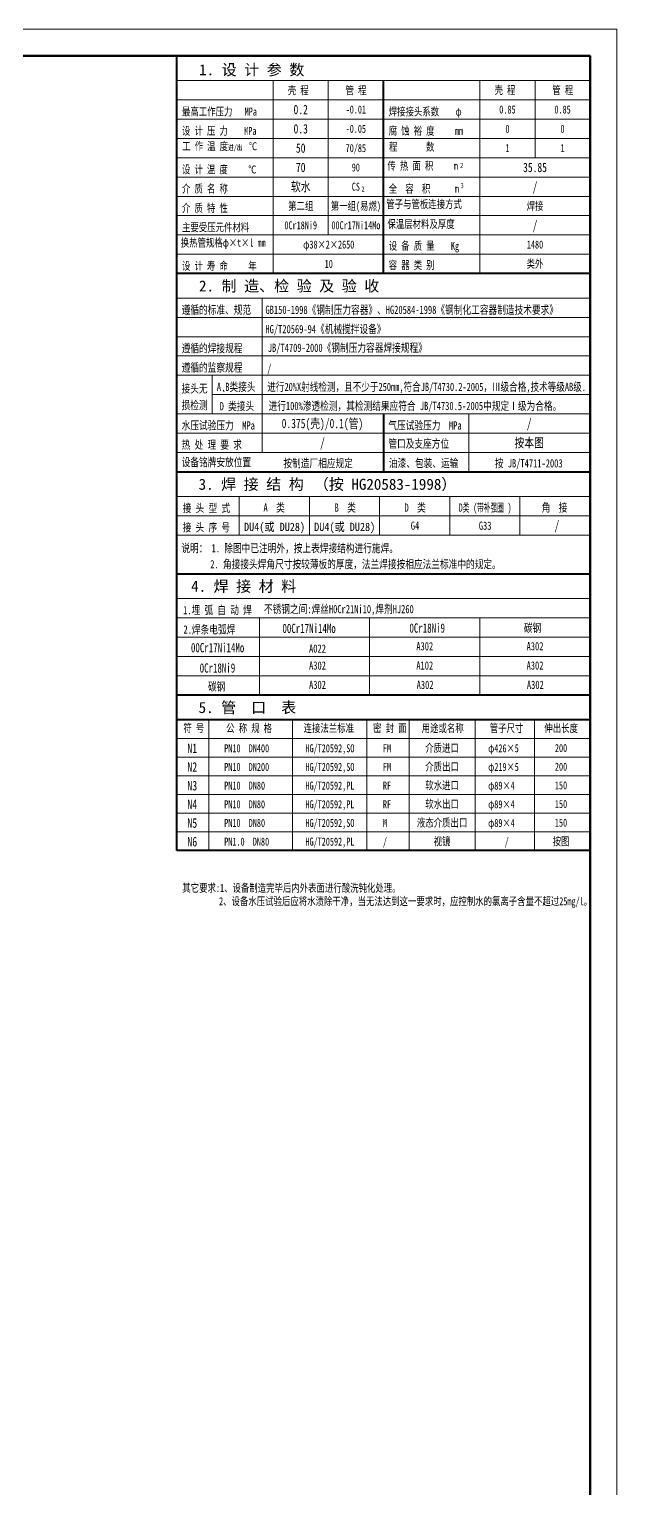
# Model space of a CAD drawing. Extents: x -4480 to 3578, y -4249 to 2479.
# Drawn here: x -1490 to 272, y -1899 to 2479 of the extents above; entities that cross this region are included whole.
import ezdxf
from ezdxf.enums import TextEntityAlignment as Align

# ---------------------------------------------------------------- set-up
doc = ezdxf.new("R2010")
doc.units = 0
doc.header["$LTSCALE"] = 10
for name, color, linetype, lineweight in [('A 粗实线', 1, 'CONTINUOUS', 40), ('B 细实线', 7, 'CONTINUOUS', 18), ('C 文 字', 2, 'CONTINUOUS', 20), ('J 标注尺寸', 2, 'CONTINUOUS', 18)]:
    doc.layers.add(name, color=color, linetype=linetype, lineweight=lineweight)
doc.styles.add('HZTXT', font='SIMFANG.TTF', dxfattribs={"width": 0.75})
doc.styles.add('标题中文', font='SIMFANG.TTF', dxfattribs={"width": 0.7})

msp = doc.modelspace()

# ---------------------------------------------------------------- linework, layer by layer
at = {"layer": 'A 粗实线'}
for p, q in [((-1047.8, 15.4), (-1047.8, 2398.9)), ((-427.8, 1746.1), (-427.8, 2324.5)), ((192.2, 1746.1), (-1047.8, 1746.1)), ((-427.8, 1325), (-427.8, 1151.4)), ((-1047.8, 1151.4), (192.2, 1151.4)), ((-1047.8, 845.5), (192.2, 845.5)), ((-1047.8, 481.8), (192.2, 481.8)), ((192.2, 407.4), (-1047.8, 407.4)), ((192.2, 15.4), (-1047.8, 15.4))]:
    msp.add_line(p, q, dxfattribs=at)
at = {"layer": 'A 粗实线', "color": 5, "lineweight": 60}
msp.add_lwpolyline([(192.2, -4169.1), (192.2, 2398.9), (-4279.8, 2398.9), (-4279.8, -4169.1)], close=True, dxfattribs=at)
at = {"layer": 'B 细实线'}
for p, q in [((-1047.8, 2324.5), (192.2, 2324.5)), ((-758.5, 2323.8), (-758.5, 1746.1)), ((-593.1, 2324.5), (-593.1, 1861.8)), ((-138.5, 1746.1), (-138.5, 2324.5)), ((26.9, 2324.5), (26.9, 2093.3)), ((-1047.8, 2266.9), (192.2, 2266.9)), ((-1047.8, 2209), (192.2, 2209)), ((-1047.8, 2151.1), (192.2, 2151.1)), ((-1047.8, 2093.3), (192.2, 2093.3)), ((-1047.8, 2035.4), (192.2, 2035.4)), ((-1047.8, 1977.5), (192.2, 1977.5)), ((-1047.8, 1919.7), (192.2, 1919.7)), ((-1047.8, 1861.8), (192.2, 1861.8)), ((192.2, 1803.9), (-1047.8, 1803.9)), ((-1047.8, 1671.9), (192.2, 1671.9)), ((-791.5, 1209), (-791.5, 1671.9)), ((-1047.8, 1614.1), (192.2, 1614.1)), ((-1047.8, 1556.5), (192.2, 1556.5)), ((-1047.8, 1498.6), (192.2, 1498.6)), ((-1047.8, 1440.7), (192.2, 1440.7)), ((-941.3, 1440.7), (-941.3, 1325)), ((-941.3, 1382.9), (192.2, 1382.9)), ((-908, 1395.9), (-905.6, 1391.9)), ((-1047.8, 1325), (192.2, 1325)), ((-171.5, 1151.4), (-171.5, 1325)), ((-1047.8, 1267.1), (192.2, 1267.1)), ((-1047.8, 1209.3), (192.2, 1209.3)), ((-1047.8, 1077), (192.2, 1077)), ((-860, 1077), (-860, 961.3)), ((-649.6, 961.3), (-649.6, 1077)), ((-439.2, 1077), (-439.2, 961.3)), ((-228.8, 961.3), (-228.8, 1077)), ((-18.4, 1077), (-18.4, 961.3)), ((-1047.8, 1019.1), (192.2, 1019.1)), ((-1047.8, 961.3), (192.2, 961.3)), ((-1047.8, 771.1), (192.2, 771.1)), ((-1047.8, 713.3), (192.2, 713.3)), ((-799.8, 481.8), (-799.8, 713.3)), ((-469.1, 481.8), (-469.1, 713.3)), ((-138.5, 481.8), (-138.5, 713.3)), ((-1047.8, 655.4), (192.2, 655.4)), ((192.2, 597.5), (-1047.8, 597.5)), ((-1047.8, 539.7), (192.2, 539.7)), ((-951.8, 407.4), (-951.8, 15.4)), ((-700.6, 407.4), (-700.6, 15.4)), ((-477.1, 407.4), (-477.1, 15.4)), ((-350.7, 407.4), (-350.7, 15.4)), ((-152.8, 407.4), (-152.8, 15.4)), ((25.8, 407.4), (25.8, 15.4)), ((192.2, 351.4), (-1047.8, 351.4)), ((192.2, 295.4), (-1047.8, 295.4)), ((192.2, 239.4), (-1047.8, 239.4)), ((192.2, 183.4), (-1047.8, 183.4)), ((192.2, 127.4), (-1047.8, 127.4)), ((192.2, 71.4), (-1047.8, 71.4))]:
    msp.add_line(p, q, dxfattribs=at)
msp.add_lwpolyline([(272.2, -4249.1), (272.2, 2478.9), (-4479.8, 2478.9), (-4479.8, -4249.1)], close=True, dxfattribs=at)

# ---------------------------------------------------------------- texts
at = {"layer": 'A 粗实线', "color": 2, "style": 'HZTXT', "width": 0.75}
for s, p in [('0.2', (-675.8, 2237.9)), ('0.3', (-675.8, 2180.1)), ('50', (-675.8, 2122.2)), ('70', (-675.8, 2064.3)), ('35.85', (26.9, 2064.3)), ('软水', (-675.8, 2006.5)), ('/', (26.9, 2006.5)), ('/', (26.9, 1890.7)), ('0.375(壳)/0.1(管)', (-610.7, 1296.1)), ('/', (9.3, 1296.1)), ('/', (-610.7, 1238.2)), ('按本图', (9.3, 1238.2)), ('/', (92.5, 990.2))]:
    msp.add_text(s, height=28, dxfattribs=at).set_placement(p, align=Align.MIDDLE_CENTER)
at = {"layer": 'A 粗实线', "color": 2, "insert": (-1035.7, 1850.4), "char_height": 24, "width": 384, "attachment_point": 1, "style": 'HZTXT'}
msp.add_mtext('换热管规格φ×t×l mm ', dxfattribs=at)
at = {"layer": 'C 文 字', "style": 'HZTXT'}
for s, height, p in [('1. 设 计 参 数', 33.07, (-980.4, 2340.7)), ('2. 制 造、检 验 及 验 收', 33.067, (-980.8, 1692.2)), ('3. 焊 接 结 构', 33.07, (-982, 1097.3)), ('（按 HG20583-1998）', 33.067, (-636.6, 1097.3)), ('4. 焊 接 材 料', 33.07, (-1004.6, 791.4)), ('5. 管  口  表', 33.07, (-982, 427.7))]:
    msp.add_text(s, height=height, dxfattribs=at).set_placement(p)
at = {"layer": 'C 文 字', "style": 'HZTXT', "width": 0.75}
for s, p in [('壳 程', (-683.2, 2295.5)), ('管 程', (-509.9, 2295.3)), ('壳 程', (-63.2, 2296.2)), ('管 程', (110.1, 2295.9)), ('-0.01', (-510.5, 2237.9)), ('0.85', (-55.8, 2237.9)), ('0.85', (109.5, 2237.9)), ('-0.05', (-510.5, 2180.1)), ('0', (-55.8, 2180.1)), ('0', (109.5, 2180.1)), ('70/85', (-510.5, 2122.2)), ('1', (-55.8, 2122.2)), ('1', (109.5, 2122.2)), ('90', (-510.5, 2064.3)), ('CS', (-510.5, 2006.5)), ('第二组', (-675.8, 1948.6)), ('第一组(易燃)', (-510.5, 1948.6)), ('焊接', (26.9, 1948.6)), ('0Cr18Ni9', (-675.8, 1890.7)), ('00Cr17Ni14Mo', (-510.4, 1890.8)), ('φ38×2×2650', (-591.7, 1832.9)), ('1480', (26.9, 1832.9)), ('10', (-591.7, 1775)), ('类外', (26.9, 1775)), ('介质进口', (-251.9, 322.7)), ('200', (104.9, 322.7)), ('介质出口', (-251.9, 266.7)), ('200', (104.9, 266.7)), ('软水进口', (-251.9, 210.7)), ('150', (104.9, 210.7)), ('软水出口', (-251.9, 154.7)), ('150', (104.9, 154.7)), ('液态介质出口', (-251.9, 98.7)), ('150', (104.9, 98.7)), ('视镜', (-251.9, 42.7)), ('按图', (104.9, 42.7))]:
    msp.add_text(s, height=24, dxfattribs=at).set_placement(p, align=Align.MIDDLE_CENTER)
for s, height, p in [('最高工作压力   MPa', 24, (-1031.9, 2219.7)), ('焊接接头系数    φ', 24, (-411.9, 2219.7)), ('设 计 压 力    MPa', 24, (-1031.9, 2161.9)), ('腐 蚀 裕 度     mm', 24, (-411.9, 2161.9)), ('设 计 温 度     ℃', 24, (-1031.9, 2046.1)), ('介 质 名 称', 24, (-1031.9, 1988.3)), ('全  容  积      m', 24, (-411.9, 1988.3)), ('3', 15.6, (-196.4, 2001.8)), ('介 质 特 性', 24, (-1031.9, 1930.4)), ('主要受压元件材料', 24, (-1031.9, 1872.5)), ('设 备 质 量    Kg', 24, (-411.9, 1817)), ('设 计 寿 命     年', 24, (-1031.9, 1756.8)), ('容 器 类 别', 24, (-411.9, 1759.4)), ('遵循的标准、规范', 24.8, (-1032.8, 1624.8)), ('GB150-1998《钢制压力容器》、HG20584-1998《钢制化工容器制造技术要求》', 24.8, (-781.6, 1624.8)), ('HG/T20569-94《机械搅拌设备》', 24.8, (-781.6, 1566.9)), ('遵循的焊接规程', 24.8, (-1032.8, 1509.3)), ('JB/T4709-2000《钢制压力容器焊接规程》', 24.8, (-774.5, 1510.9)), ('遵循的监察规程', 24.8, (-1032.8, 1451.5)), ('/', 24.8, (-776.2, 1449.6)), ('接头无', 24.8, (-1033.2, 1388.5)), ('A B类接头', 24.8, (-927.4, 1393.6)), ('损检测', 24.8, (-1033.2, 1338.5)), ('D 类接头', 24.8, (-918.9, 1335.7)), ('进行100%渗透检测，其检测结果应符合 JB/T4730.5-2005中规定Ⅰ级为合格。', 24.8, (-772.3, 1336.4)), ('水压试验压力  MPa', 24.8, (-1032.9, 1277.9)), ('气压试验压力  MPa', 24.8, (-412.9, 1277.9)), ('热 处 理 要 求', 24.8, (-1032.9, 1220)), ('管口及支座方位', 24.8, (-412.9, 1223.1)), ('设备铭牌安放位置', 24.8, (-1032.9, 1167.7)), ('按制造厂相应规定', 24.8, (-727.7, 1164.4)), ('油漆、包装、运输', 24.8, (-411.2, 1164.9)), ('按 JB/T4711-2003', 24.8, (-93.5, 1164.4)), ('接 头 型 式', 24.8, (-1029.8, 1029.9)), ('接 头 序 号', 24.8, (-1029.8, 972)), ('说明： 1. 除图中已注明外，按上表焊接结构进行施焊。', 24.8, (-1033.8, 909.7)), ('2. 角接接头焊角尺寸按较薄板的厚度，法兰焊接按相应法兰标准中的规定。', 24.8, (-947, 861.7)), ('1.埋 弧 自 动 焊', 24.8, (-1028.5, 724)), ('不锈钢之间:焊丝H0Cr21Ni10,焊剂HJ260', 24.8, (-786.2, 727.1))]:
    msp.add_text(s, height=height, dxfattribs=at).set_placement(p)
at = {"layer": 'C 文 字', "style": 'HZTXT'}
for s, width, p, p2 in [('进行20%X射线检测，且不少于250mm,符合JB/T4730.2-2005，Ⅲ级合格,技术等级AB级.', 0.742806, (-776.1, 1393.6), (179.8, 1393.6)), ('D类 (带补强圈 )', 0.614194, (-201.6, 1031.4), (-43.5, 1031.4)), ('DU4(或 DU28)', 0.888418, (-845.8, 973.6), (-662.9, 973.6)), ('DU4(或 DU28)', 0.888418, (-635.4, 973.6), (-452.5, 973.6))]:
    msp.add_text(s, height=24.8, dxfattribs=dict(at, width=width)).set_placement(p, p2, align=Align.FIT)
at = {"layer": 'C 文 字', "style": 'HZTXT', "width": 0.75}
for s, p in [('A  类', (-755.5, 1031.4)), ('B  类', (-542.3, 1031.4)), ('D  类', (-332.6, 1031.4)), ('角  接', (85.4, 1031.4)), ('G4', (-333.1, 977.3)), ('G33', (-122.7, 977.3)), ('2.焊条电弧焊', (-949.8, 665.8)), ('碳钢', (19.4, 670.6)), ('A022', (-625.5, 608.6)), ('A302', (-303.8, 615.7)), ('A302', (26.9, 615.7)), ('A302', (-625.5, 557.8)), ('A102', (-303.8, 557.8)), ('A302', (26.9, 557.8)), ('碳钢', (-928.2, 494.7)), ('A302', (-625.5, 499.9)), ('A302', (-302.8, 499.9)), ('A302', (27.8, 499.9))]:
    msp.add_text(s, height=24.8, dxfattribs=at).set_placement(p, align=Align.CENTER)
at = {"layer": 'C 文 字', "attachment_point": 1, "style": 'HZTXT'}
for s, insert, char_height, width in [('工 作 温 度{\\H0.6667x;进/出  }℃', (-1031.3, 2139.8), 24, 384), ('程       数', (-411.2, 2137.9), 24, 384), ('传 热 面 积     m ', (-415.7, 2081), 24, 384), ('2', (-197.9, 2078.2), 16, 384), ('管子与管板连接方式', (-419.2, 1966.2), 24, 384), ('保温层材料及厚度', (-415.7, 1906.4), 24, 384), (' 符 号', (-1040, 394.3), 24, 384), ('公 称 规 格', (-899.2, 394.3), 24, 384), ('连接法兰标准', (-667.2, 394.3), 24, 384), ('密 封 面', (-458.6, 394.3), 24, 384), ('用途或名称', (-313, 394.3), 24, 384), ('管子尺寸', (-108.8, 394.3), 24, 384), ('伸出长度', (55, 394.3), 24, 384), ('N1', (-1015.7, 336.2), 28.8, 460.8), ('PN10  DN400', (-905.2, 334), 24, 384), ('HG/T20592,SO', (-661.7, 334), 24, 384), ('FM', (-429.3, 334), 24, 384), ('φ426×5', (-113.8, 334), 24, 384), ('N2', (-1015.7, 280.2), 28.8, 460.8), ('PN10  DN200', (-905.2, 278), 24, 384), ('HG/T20592,SO', (-661.7, 278), 24, 384), ('FM', (-429.3, 278), 24, 384), ('φ219×5', (-113.8, 278), 24, 384), ('N3', (-1015.7, 224.2), 28.8, 460.8), ('PN10  DN80', (-905.2, 222), 24, 384), ('HG/T20592,PL', (-661.7, 222), 24, 384), ('RF', (-429.3, 222), 24, 384), ('φ89×4', (-113.8, 222), 24, 384), ('N4', (-1015.7, 168.2), 28.8, 460.8), ('PN10  DN80', (-905.2, 166), 24, 384), ('HG/T20592,PL', (-661.7, 166), 24, 384), ('RF', (-429.3, 166), 24, 384), ('φ89×4', (-113.8, 166), 24, 384), ('N5', (-1015.7, 112.2), 28.8, 460.8), ('PN10  DN80', (-905.2, 110), 24, 384), ('HG/T20592,SO', (-661.7, 110), 24, 384), ('M', (-429.3, 110), 24, 384), ('φ89×4', (-113.8, 110), 24, 384), ('N6', (-1015.7, 56.2), 28.8, 460.8), ('PN1.0  DN80', (-905.2, 54), 24, 384), ('HG/T20592,PL', (-661.7, 54), 24, 384), ('/', (-429.3, 54), 24, 384), ('/', (-64.1, 54), 24, 384), ('其它要求:1、设备制造完毕后内外表面进行酸洗钝化处理。\\P         2、设备水压试验后应将水渍除干净，当无法达到这一要求时，应控制水的氯离子含量不超过25mg/l。\\P          \\P     \\P     ', (-1030.9, -84.9), 24, 1214.426)]:
    msp.add_mtext(s, dxfattribs=dict(at, insert=insert, char_height=char_height, width=width))
at = {"layer": 'J 标注尺寸', "style": '标题中文', "width": 0.7}
for s, height, p in [('2', 15.7, (-493.3, 1991.7)), ('00Cr17Ni14Mo', 28, (-730.6, 667.6)), ('0Cr18Ni9', 28, (-349.8, 668.6)), ('00Cr17Ni14Mo', 28, (-1005, 609.8)), ('0Cr18Ni9', 28, (-978.9, 548.8))]:
    msp.add_text(s, height=height, dxfattribs=at).set_placement(p)

doc.saveas('drawing.dxf')
